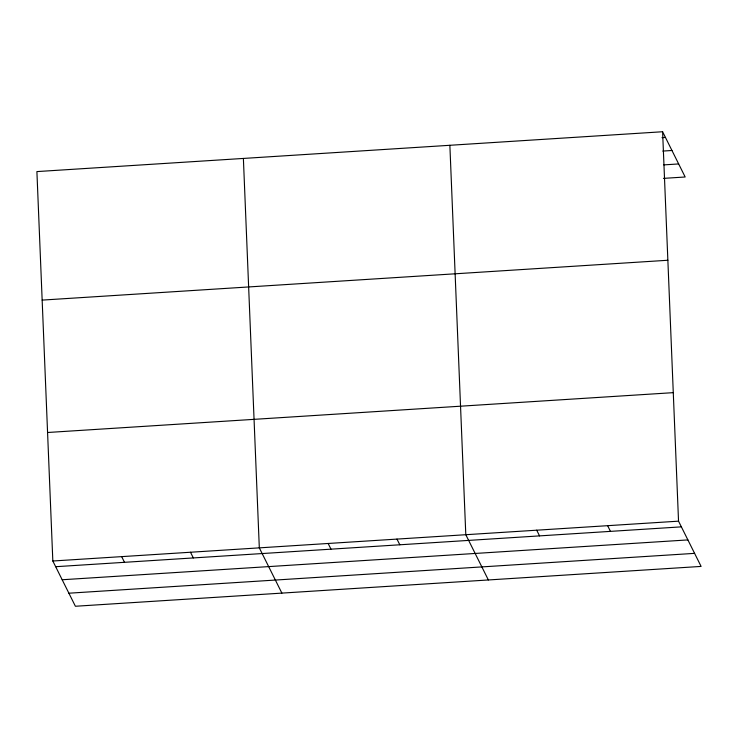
<?xml version="1.0" encoding="UTF-8"?>
<svg xmlns="http://www.w3.org/2000/svg" width="738" height="738" viewBox="0 0 738 738"><rect width="100%" height="100%" fill="white"/><g stroke="black" fill="none" stroke-linecap="round" stroke-linejoin="round"><path stroke-width="1.11" d="M662.604 131.742L36.9 171.585L52.832 561.009L75.396 606.258L701.1 566.415L678.536 521.166L662.604 131.742L685.168 176.991L663.434 178.375M662.014 137.655L665.445 137.434M662.807 151.078L671.949 150.487M663.794 164.888L678.656 163.937M42.158 300.098L667.862 260.256M47.573 432.496L673.287 392.653M52.832 561.009L678.536 521.166M55.673 566.701L681.377 526.858M62.177 579.754L687.89 539.912M68.883 593.204L694.587 553.362M607.623 525.677L610.464 531.369M536.71 530.198L539.552 535.889M488.362 579.957L465.798 534.709L449.866 145.294M396.97 539.091L399.811 544.782M328.142 543.472L330.984 549.164M281.879 593.103L259.315 547.854L243.383 158.439M190.487 552.236L193.328 557.928M121.659 556.627L124.501 562.319"/></g></svg>
